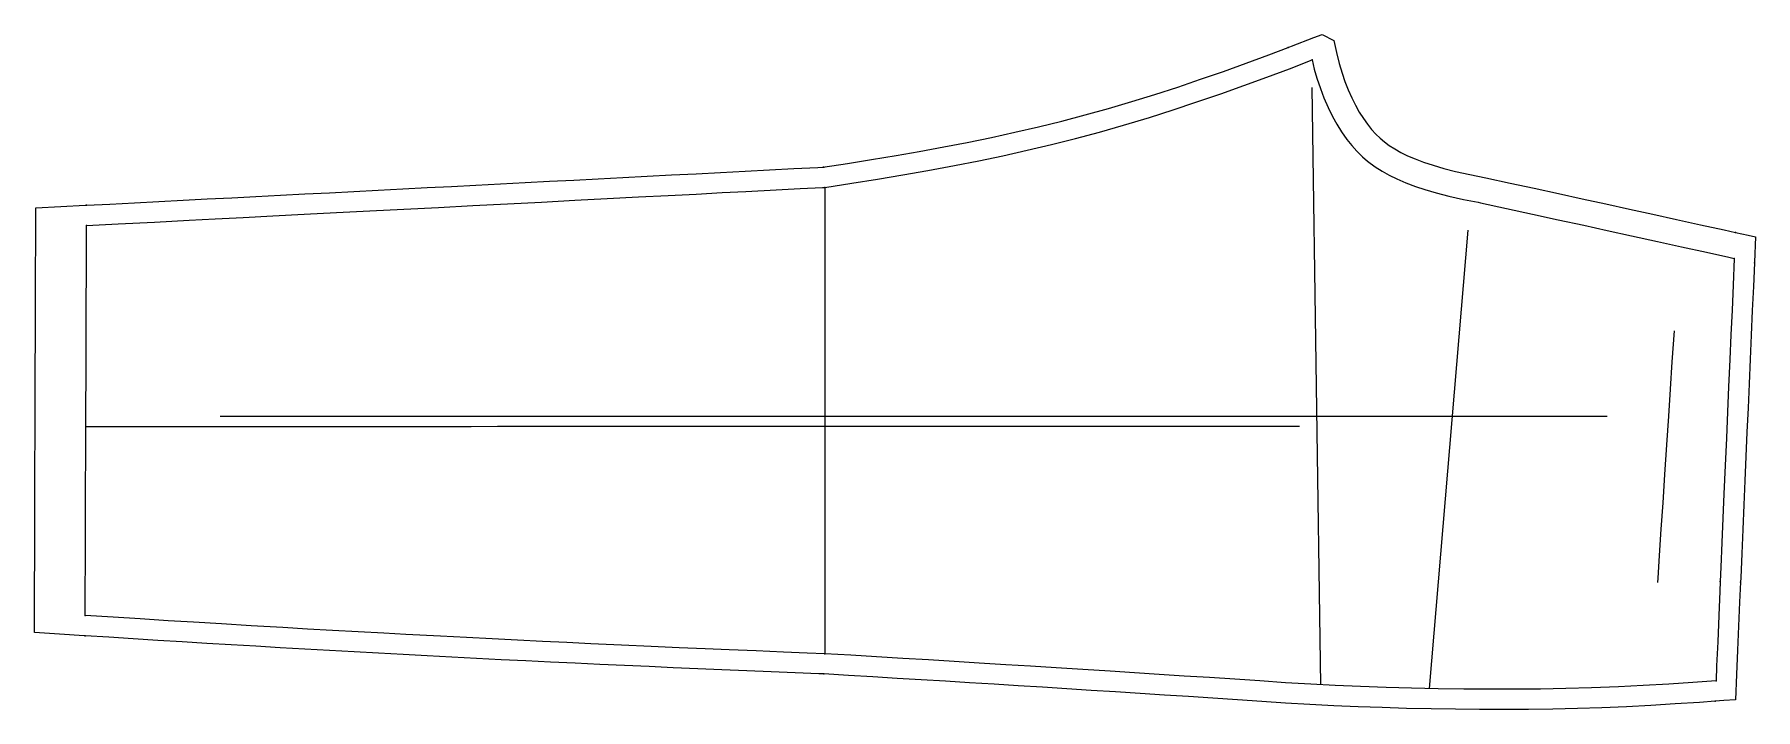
# Model space of a CAD drawing. Extents: x -3503 to -2426, y -1270 to -848.
import ezdxf

# ---------------------------------------------------------------- set-up
doc = ezdxf.new("R2010")
doc.units = 0
for name, color, linetype in [('1', 1, 'Continuous'), ('14', 3, 'Continuous'), ('4', 2, 'Continuous'), ('7', 7, 'Continuous'), ('8', 6, 'Continuous')]:
    doc.layers.add(name, color=color, linetype=linetype)

msp = doc.modelspace()

# ---------------------------------------------------------------- linework, layer by layer
at = {"layer": '1'}
msp.add_lwpolyline([(-3009.46106, -1248.17482), (-3009.334717, -1248.179779), (-3012.446324, -1248.057252), (-3027.238209, -1247.468262), (-3042.27917, -1246.859129), (-3057.65865, -1246.222279), (-3073.142261, -1245.56693), (-3088.181519, -1244.920366), (-3103.664269, -1244.244979), (-3118.696483, -1243.578502), (-3134.178152, -1242.880658), (-3149.572949, -1242.175391), (-3165.053646, -1241.45449), (-3180.512586, -1240.722317), (-3195.992138, -1239.976255), (-3211.335752, -1239.223375), (-3226.813866, -1238.449715), (-3242.147286, -1237.668466), (-3257.623814, -1236.863706), (-3272.676623, -1236.064117), (-3288.151384, -1235.224825), (-3303.352677, -1234.383964), (-3318.825697, -1233.512685), (-3334.136748, -1232.636688), (-3349.608076, -1231.738308), (-3364.869009, -1230.839662), (-3380.338999, -1229.916928), (-3395.598712, -1228.995969), (-3411.067412, -1228.051599), (-3426.180414, -1227.118052), (-3441.647653, -1226.149738), (-3456.908667, -1225.180763), (-3471.696472, -1224.234314), (-3472.374467, -1224.190912), (-3487.718068, -1223.207731), (-3503.439941, -1222.200546), (-3503.387488, -1206.645993), (-3503.336462, -1191.50643), (-3503.285239, -1176.313963), (-3503.234153, -1161.174418), (-3503.183066, -1146.034876), (-3503.131714, -1130.806054), (-3503.080643, -1115.666494), (-3503.029771, -1100.611377), (-3502.978534, -1085.47183), (-3502.926277, -1070.043398), (-3502.874969, -1054.903832), (-3502.823636, -1039.768295), (-3502.772241, -1024.628736), (-3502.720857, -1009.511825), (-3502.669349, -994.372267), (-3502.61692, -978.953881), (-3502.565404, -963.801994), (-3502.539673, -956.244583), (-3486.843366, -955.431797), (-3471.662818, -954.645717), (-3470.783997, -954.60022), (-3456.185489, -953.844271), (-3440.887246, -953.052108), (-3425.547193, -952.257791), (-3410.249039, -951.46564), (-3395.258277, -950.689384), (-3379.960097, -949.897206), (-3364.782663, -949.111296), (-3349.484352, -948.319137), (-3334.168689, -947.526076), (-3318.870469, -946.733908), (-3303.53043, -945.939568), (-3288.232262, -945.147398), (-3272.932327, -944.355149), (-3257.634131, -943.562991), (-3242.457458, -942.777114), (-3227.159337, -941.984944), (-3211.703541, -941.184624), (-3196.405333, -940.392477), (-3181.065176, -939.598157), (-3165.766899, -938.805995), (-3150.536341, -938.017321), (-3135.238142, -937.225138), (-3119.943675, -936.433162), (-3104.645458, -935.641001), (-3089.28152, -934.845431), (-3073.98329, -934.053261), (-3058.657424, -933.259671), (-3043.359216, -932.467518), (-3028.071773, -931.675907), (-3013.203843, -930.906003), (-3009.488525, -930.713654), (-3010.110779, -930.74791), (-2994.545544, -928.39373), (-2979.536074, -926.025333), (-2964.205094, -923.470508), (-2949.632848, -920.912779), (-2934.347018, -918.099137), (-2919.729303, -915.262572), (-2904.505605, -912.129754), (-2889.796925, -908.909816), (-2875.0869, -905.483457), (-2860.470316, -901.867819), (-2845.812251, -898.02462), (-2831.304479, -893.994624), (-2816.694359, -889.69841), (-2802.311622, -885.242575), (-2787.851733, -880.551004), (-2773.583456, -875.741578), (-2759.276342, -870.765208), (-2745.105833, -865.675498), (-2730.849184, -860.38243), (-2718.74176, -855.771866), (-2716.777792, -855.024074), (-2702.733946, -849.593937), (-2697.622375, -847.606659), (-2690.197449, -851.469345), (-2688.570159, -858.980789), (-2686.811899, -865.901673), (-2685.068496, -871.821024), (-2683.248179, -877.144101), (-2681.196268, -882.388214), (-2678.974316, -887.396903), (-2676.661091, -892.013994), (-2674.271107, -896.255279), (-2671.745232, -900.242932), (-2669.182149, -903.83951), (-2666.590182, -907.070252), (-2663.923433, -910.01291), (-2661.195847, -912.661118), (-2658.455193, -914.986459), (-2655.493297, -917.172413), (-2652.072653, -919.374054), (-2648.271758, -921.511553), (-2644.020683, -923.604536), (-2639.338476, -925.622841), (-2634.074687, -927.610392), (-2628.108532, -929.58414), (-2621.425472, -931.524404), (-2614.014488, -933.406398), (-2605.100956, -935.394332), (-2595.056458, -937.374268), (-2579.810782, -940.705136), (-2564.807762, -943.984919), (-2549.658856, -947.299245), (-2534.81558, -950.549711), (-2520.045296, -953.787272), (-2505.203362, -957.043786), (-2490.523766, -960.268031), (-2475.683219, -963.530904), (-2460.793023, -966.807705), (-2445.953551, -970.075628), (-2438.866272, -971.636963), (-2430.946091, -973.381776), (-2426.277008, -974.410477), (-2426.980163, -990.292412), (-2426.995544, -990.639114), (-2427.64985, -1005.422675), (-2428.318264, -1020.552991), (-2428.994902, -1035.920954), (-2429.659098, -1051.051449), (-2430.333253, -1066.444203), (-2430.994375, -1081.574848), (-2431.657102, -1096.781384), (-2432.314727, -1111.912183), (-2432.976131, -1127.173594), (-2433.629901, -1142.304551), (-2434.292311, -1157.685056), (-2434.941695, -1172.816194), (-2435.590656, -1187.996237), (-2435.70694, -1190.720673), (-2436.234995, -1203.127588), (-2436.873948, -1218.185705), (-2437.514102, -1233.317267), (-2438.152815, -1248.44888), (-2438.8237, -1264.366379), (-2446.091872, -1264.881998), (-2451.572723, -1265.262909), (-2461.350467, -1265.942274), (-2476.517631, -1266.944176), (-2491.928627, -1267.872692), (-2507.108126, -1268.668028), (-2522.557609, -1269.334316), (-2537.749696, -1269.836256), (-2553.176002, -1270.193454), (-2568.374947, -1270.401874), (-2583.769026, -1270.478706), (-2598.969145, -1270.433548), (-2614.082308, -1270.281457), (-2629.280395, -1270.031731), (-2644.698128, -1269.688082), (-2659.89236, -1269.259453), (-2674.964463, -1268.72474), (-2690.150142, -1268.057551), (-2705.209685, -1267.264436), (-2720.38201, -1266.345679), (-2735.379984, -1265.3691), (-2750.546655, -1264.360238), (-2765.984067, -1263.336287), (-2781.151977, -1262.346642), (-2796.230126, -1261.372934), (-2811.398943, -1260.39672), (-2826.850259, -1259.407521), (-2842.019807, -1258.443774), (-2857.393418, -1257.473623), (-2872.563668, -1256.521604), (-2887.672214, -1255.57873), (-2902.843216, -1254.637434), (-2918.169865, -1253.69189), (-2933.341505, -1252.761051), (-2948.380291, -1251.843266), (-2963.552506, -1250.922441), (-2978.82019, -1250.00223), (-2993.869035, -1249.102071)], close=True, dxfattribs=at)
at = {"layer": '14'}
msp.add_lwpolyline([(-3008.834839, -1235.489655), (-3008.834839, -1235.489655), (-3019.792543, -1235.059103), (-3034.653056, -1234.460469), (-3051.689978, -1233.758947), (-3068.577593, -1233.049406), (-3083.662285, -1232.404309), (-3100.003158, -1231.69368), (-3117.467781, -1230.920588), (-3135.923721, -1230.088101), (-3155.238548, -1229.199288), (-3170.208637, -1228.49756), (-3185.531487, -1227.767171), (-3201.151228, -1227.009413), (-3217.011992, -1226.225581), (-3233.057945, -1225.416969), (-3249.233144, -1224.584874), (-3270.90463, -1223.441121), (-3284.683887, -1222.695577), (-3300.861838, -1221.803091), (-3316.86356, -1220.903622), (-3332.594205, -1220.004471), (-3347.958999, -1219.112933), (-3367.71236, -1217.948675), (-3386.422015, -1216.828223), (-3403.863208, -1215.768875), (-3419.811204, -1214.787931), (-3437.304016, -1213.698356), (-3454.134122, -1212.635819), (-3471.653748, -1211.511078), (-3471.653748, -1211.511078), (-3471.597939, -1194.945819), (-3471.542778, -1178.583829), (-3471.490371, -1163.048187), (-3471.431546, -1145.620268), (-3471.377328, -1129.567797), (-3471.320755, -1112.830405), (-3471.262919, -1095.733626), (-3471.208517, -1079.667264), (-3471.151214, -1062.758646), (-3471.095612, -1046.364443), (-3471.042671, -1030.765244), (-3470.985552, -1013.945316), (-3470.934888, -999.034957), (-3470.881691, -983.387453), (-3470.832801, -969.016079), (-3470.827026, -967.319489), (-3470.827026, -967.319489), (-3450.975662, -966.291552), (-3428.191707, -965.111761), (-3406.588542, -963.993113), (-3390.353564, -963.152439), (-3372.849678, -962.246058), (-3354.246088, -961.282734), (-3334.71195, -960.271223), (-3314.416468, -959.22029), (-3293.528828, -958.138693), (-3272.218219, -957.035194), (-3250.653829, -955.918554), (-3229.004864, -954.797535), (-3207.440456, -953.680894), (-3186.129868, -952.577396), (-3165.242213, -951.495799), (-3144.946752, -950.444866), (-3125.412602, -949.433355), (-3106.809019, -948.470031), (-3089.305126, -947.56365), (-3073.070172, -946.722977), (-3058.273312, -945.956771), (-3039.144528, -944.966251), (-3024.203146, -944.192561), (-3010.157075, -943.465232), (-3008.831787, -943.396606), (-3008.831787, -943.396606), (-2991.943205, -940.864081), (-2975.85845, -938.294874), (-2959.927637, -935.616542), (-2944.22033, -932.8404), (-2927.516876, -929.725723), (-2912.430933, -926.748035), (-2897.298778, -923.575992), (-2882.110622, -920.182774), (-2866.968666, -916.582265), (-2851.878847, -912.769808), (-2836.847179, -908.740763), (-2821.8796, -904.490471), (-2805.514092, -899.560212), (-2790.806625, -894.887174), (-2776.50244, -890.150006), (-2760.944162, -884.805609), (-2746.557529, -879.70046), (-2732.201266, -874.457631), (-2717.974, -869.114818), (-2703.74115, -863.59581), (-2703.74115, -863.59581), (-2702.424496, -869.331539), (-2700.800092, -875.092492), (-2698.667684, -881.546028), (-2696.468491, -887.325429), (-2693.796043, -893.479597), (-2691.044187, -899.046156), (-2688.361181, -903.867145), (-2685.364543, -908.662733), (-2682.04073, -913.365422), (-2679.011179, -917.164685), (-2675.737169, -920.813516), (-2672.210858, -924.272861), (-2669.116127, -926.948376), (-2664.286794, -930.545473), (-2660.006392, -933.27485), (-2655.525217, -935.776248), (-2650.873182, -938.064523), (-2645.107326, -940.550051), (-2639.190217, -942.775742), (-2633.173532, -944.767274), (-2626.097197, -946.829019), (-2618.243131, -948.841553), (-2609.136363, -950.905242), (-2599.898945, -952.751358), (-2598.391418, -953.025055), (-2582.086848, -956.586927), (-2565.943047, -960.116813), (-2549.782023, -963.653362), (-2533.860382, -967.140632), (-2519.117158, -970.373003), (-2503.850407, -973.724003), (-2487.633168, -977.287566), (-2472.640764, -980.584963), (-2457.051052, -984.016417), (-2442.931026, -987.126762), (-2439.585114, -987.864227), (-2439.584045, -987.83905), (-2439.585114, -987.864227), (-2440.326547, -1004.600832), (-2441.016453, -1020.231276), (-2441.699329, -1035.744827), (-2442.379218, -1051.230057), (-2443.125215, -1068.266059), (-2443.809466, -1083.934269), (-2444.528258, -1100.438723), (-2445.275117, -1117.639551), (-2446.043569, -1135.39687), (-2446.69577, -1150.518818), (-2447.354722, -1165.849124), (-2448.016679, -1181.306836), (-2448.395386, -1190.179825), (-2448.659295, -1196.373653), (-2449.302042, -1211.50021), (-2450.00092, -1227.999498), (-2450.639037, -1243.105682), (-2451.034851, -1252.497635), (-2451.034851, -1252.497635), (-2465.485127, -1253.524108), (-2480.501373, -1254.48829), (-2496.627186, -1255.414441), (-2512.041394, -1256.180919), (-2529.038396, -1256.860962), (-2545.002303, -1257.320317), (-2560.971625, -1257.615812), (-2576.9447, -1257.760047), (-2592.920017, -1257.765624), (-2608.89595, -1257.645146), (-2624.870875, -1257.411216), (-2641.58732, -1257.058549), (-2657.555406, -1256.62225), (-2673.518128, -1256.070582), (-2689.474163, -1255.382263), (-2704.560267, -1254.586964), (-2720.501849, -1253.611008), (-2736.439822, -1252.563056), (-2752.207328, -1251.518142), (-2768.098486, -1250.473933), (-2783.89898, -1249.44397), (-2799.559399, -1248.43078), (-2815.030333, -1247.436893), (-2830.262466, -1246.464829), (-2847.314867, -1245.383863), (-2863.917135, -1244.338474), (-2879.995588, -1243.332431), (-2895.476528, -1242.369503), (-2912.08662, -1241.34244), (-2927.742257, -1240.380086), (-2943.890374, -1239.393224), (-2959.970921, -1238.416389), (-2976.448387, -1237.421798), (-2992.525262, -1236.45819)], close=True, dxfattribs=at)
at = {"layer": '4'}
for p in [(-2718.74176, -855.771866), (-2703.74115, -863.59581), (-3009.488525, -930.713654), (-3008.831787, -943.396606), (-3470.783997, -954.60022), (-3470.827026, -967.319489), (-2438.866272, -971.636963), (-2439.585114, -987.864227), (-2439.585114, -987.864227), (-2426.995544, -990.639114), (-2448.395386, -1190.179825), (-2435.70694, -1190.720673), (-3471.653748, -1211.511078), (-3471.696472, -1224.234314), (-3008.834839, -1235.489655), (-3009.334717, -1248.179779), (-2451.034851, -1252.497635), (-2451.572723, -1265.262909)]:
    msp.add_point(p, dxfattribs=at)
at = {"layer": '7'}
msp.add_line((-3387.257385, -1086.681671), (-2519.147034, -1086.681671), dxfattribs=at)
at = {"layer": '8'}
for points in [[(-2704.065552, -880.864716), (-2698.565674, -1254.900589)], [(-3008.831787, -943.396606), (-3008.831787, -960.681551), (-3008.831787, -976.700492), (-3008.831787, -993.986063), (-3008.831787, -1010.780951), (-3008.831787, -1029.026745), (-3008.831787, -1045.083178), (-3008.831787, -1061.694192), (-3008.831787, -1078.653858), (-3008.831787, -1093.929256), (-3008.831787, -1110.983314), (-3008.831787, -1127.782958), (-3008.831787, -1144.116227), (-3008.831787, -1159.771105), (-3008.831787, -1177.362973), (-3008.831787, -1193.306353), (-3008.831787, -1209.334745), (-3008.831787, -1224.976849), (-3008.831787, -1235.489655)], [(-2606.329041, -970.297089), (-2630.452881, -1257.187805)], [(-2477.317505, -1033.320923), (-2478.589804, -1052.63789), (-2479.724043, -1069.85874), (-2480.830338, -1086.655313), (-2482.019754, -1104.713892), (-2483.232918, -1123.133031), (-2484.410459, -1141.011322), (-2485.493005, -1157.44732), (-2486.583071, -1173.997495), (-2487.513387, -1188.122235), (-2487.693481, -1190.856552)], [(-3471.24054, -1093.18367), (-3453.269896, -1093.174254), (-3436.12746, -1093.165569), (-3418.823066, -1093.157021), (-3398.601519, -1093.147281), (-3381.673341, -1093.13932), (-3363.353552, -1093.130897), (-3343.749021, -1093.122101), (-3322.96656, -1093.11302), (-3301.11304, -1093.103746), (-3278.295256, -1093.094366), (-3262.600521, -1093.088098), (-3246.556347, -1093.081849), (-3230.194424, -1093.075647), (-3213.546408, -1093.069517), (-3196.643956, -1093.063485), (-3179.518726, -1093.057579), (-3162.202373, -1093.051825), (-3144.726593, -1093.046248), (-3127.122967, -1093.040877), (-3109.423189, -1093.035736), (-3091.658915, -1093.030853), (-3073.861804, -1093.026254), (-3055.401059, -1093.021806), (-3037.64286, -1093.017824), (-3019.961361, -1093.014131), (-3002.394932, -1093.010718), (-2984.982055, -1093.007572), (-2967.761025, -1093.004683), (-2950.770138, -1093.002041), (-2934.047909, -1092.999634), (-2917.632565, -1092.997451), (-2901.562615, -1092.995482), (-2885.876292, -1092.993715), (-2870.612099, -1092.99214), (-2855.808339, -1092.990746), (-2834.549851, -1092.988969), (-2814.54323, -1092.987539), (-2795.917908, -1092.986417), (-2778.803383, -1092.985568), (-2763.329152, -1092.984954), (-2745.472222, -1092.984437), (-2731.068548, -1092.984187), (-2716.609366, -1092.98412), (-2711.645813, -1092.984161)]]:
    msp.add_lwpolyline(points, dxfattribs=at)

doc.saveas('drawing.dxf')
